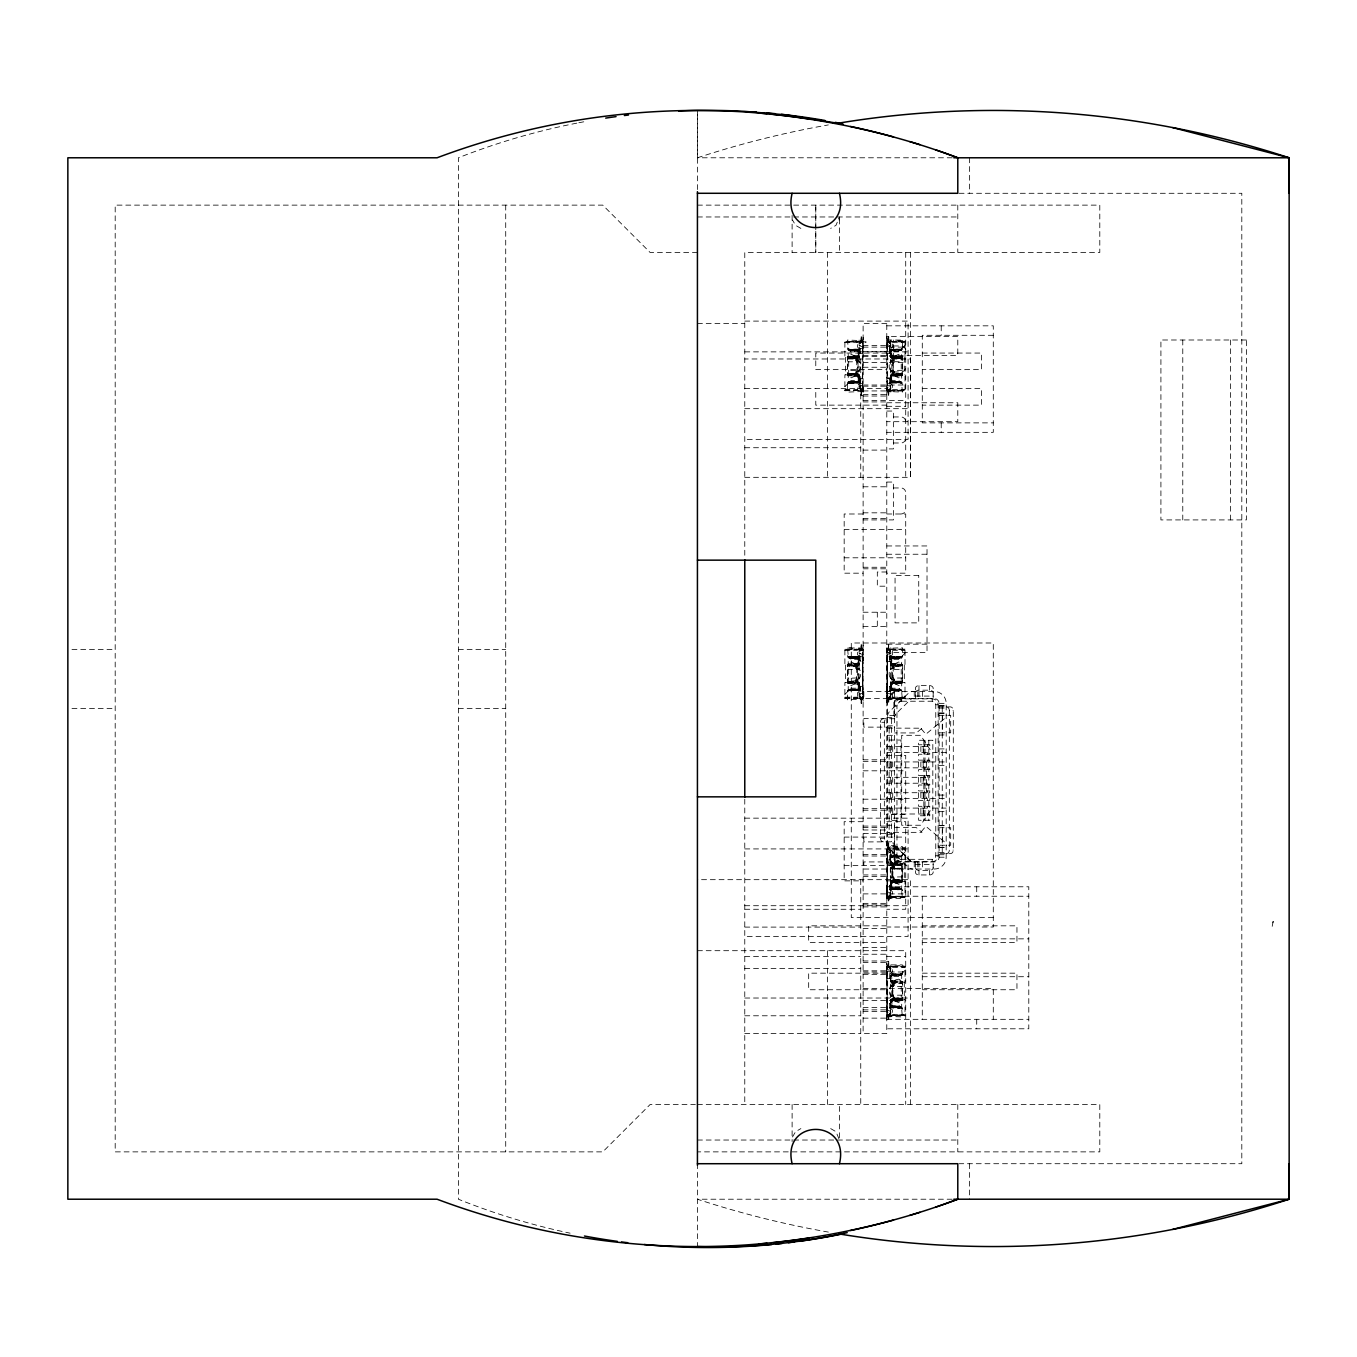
<?xml version="1.0" encoding="UTF-8"?>
<svg xmlns="http://www.w3.org/2000/svg" width="1357" height="1357" viewBox="0 0 1357 1357"><rect width="100%" height="100%" fill="white"/><g stroke="black" fill="none" stroke-linecap="round" stroke-linejoin="round"><path stroke-width="0.75" stroke-dasharray="5 3.75" d="M952.224 157.785L697.43 157.785L697.43 110.46M858.896 684.369L847.531 682.978L855.572 682.401L855.538 679.094C862.475 681.859 862.509 665.642 855.538 668.441L855.572 665.134L859.354 664.625L859.286 657.534L848.685 656.958C851.67 658.247 860.847 654.464 859.558 660.469M858.896 376.686L847.531 375.278L855.572 374.719L855.538 371.394C862.475 374.176 862.509 357.96 855.538 360.741L855.572 357.434L859.354 356.942L859.286 349.835L848.685 349.275C851.67 350.547 860.847 346.781 859.558 352.769M890.328 687.066C889.056 693.071 898.232 689.288 901.218 690.577L890.531 689.865L890.531 682.927L894.331 682.401L894.365 679.094C887.41 681.876 887.41 665.659 894.365 668.441L894.331 665.134L890.328 663.946L890.616 657.534L901.218 656.958C899.606 656.093 888.733 658.281 891.023 657.602M890.328 379.366L890.531 382.165L901.218 382.878L890.616 382.318L890.531 375.227L894.331 374.719L894.365 371.394C887.41 374.193 887.41 357.977 894.365 360.741L894.331 357.434L902.371 356.857L891.006 355.466M901.693 698.855L901.693 701.23A4.733 4.733 0 0 0 896.96 705.962L894.602 705.962A7.107 7.107 0 0 1 901.693 698.855L932.225 698.855A5.92 5.92 0 0 1 938.145 704.775L938.145 855.775A5.92 5.92 0 0 1 932.225 861.695L901.693 861.695A7.107 7.107 0 0 1 894.602 854.588L894.602 825.243L887.495 825.243M901.693 701.23L932.225 701.23A3.545 3.545 0 0 1 935.77 704.775L935.77 855.775A3.545 3.545 0 0 1 932.225 859.32L901.693 859.32A4.733 4.733 0 0 1 896.96 854.588L896.96 705.962M910.445 1104.53L910.445 879.675L697.43 879.675M744.772 477.325L910.445 477.325L910.445 358.977L744.772 358.977M932.225 701.23L932.225 698.855M855.538 360.741L855.555 358.18C837.778 358.35 852.671 355.161 859.083 355.653L859.558 353.821A2.375 2.375 0 0 1 858.896 355.466L859.083 355.653M855.538 668.441L855.555 665.88C837.778 666.033 852.671 662.861 859.083 663.352L859.558 661.504A2.375 2.375 0 0 1 858.896 663.166L859.083 663.352M890.82 376.483L891.006 376.686A2.375 2.375 0 0 0 890.328 378.332L890.82 376.483C897.011 376.924 912.192 373.837 894.348 373.972L894.365 371.394M890.82 684.182L891.006 684.369A2.375 2.375 0 0 0 890.328 686.031L890.82 684.182C897.011 684.607 912.192 681.536 894.348 681.655L894.365 679.094M862.645 343.033L861.22 336.485L860.966 342.88L859.1 343.83L861.152 342.422L861.22 336.485L863.12 336.485L862.645 387.22M862.645 650.732L861.22 644.185L860.966 650.563L859.1 651.513L861.152 650.122L861.22 644.185L863.12 644.185L862.645 692.46L862.526 661.215C860.474 645.779 868.022 664.353 859.32 661.215L857.437 663.115L857.437 684.42L859.32 686.303L860.185 691.052L860.304 686.303L859.88 698.177L861.729 698.346L862.645 696.803M887.257 389.12L888.682 395.667L888.75 389.73L890.803 388.323L888.937 389.272L888.682 395.667L886.783 395.667L887.257 344.932M887.257 696.803L888.682 703.35L888.75 697.413L890.803 696.022L888.937 696.955L888.682 703.35L886.783 703.35L887.257 661.215C889.53 645.678 881.897 664.438 890.565 661.215L892.465 663.115L892.465 684.42L890.565 686.303C882.22 682.893 889.378 701.874 887.257 686.371L887.257 661.215M887.257 895.62L888.682 902.168L888.75 896.231L890.803 894.823L888.937 895.773L888.682 902.168L886.783 902.168L887.257 853.892L887.257 885.12C889.327 901.218 882.271 881.066 890.565 885.12L892.465 883.237L892.465 861.932L890.565 860.033L886.783 860.033L886.783 843.002L893.89 843.002L893.89 858.387A3.545 3.545 0 0 0 897.435 861.932M887.257 1013.967L888.682 1020.515L888.75 1014.578L890.803 1013.17L888.937 1014.12L888.682 1020.515L886.783 1020.515L886.783 972.223L887.257 1003.468C889.327 1019.565 882.271 999.414 890.565 1003.468L892.465 1001.585L892.465 980.28L890.565 978.38L886.783 978.38L886.783 961.333L888.682 961.333L888.75 967.27L890.803 968.677L888.937 967.728L888.682 961.333L887.257 967.88M847.497 384.065L848.447 381.911L857.251 381.741L859.558 380.299L858.15 382.878L848.685 382.878C850.279 383.743 861.169 381.554 858.879 382.233M847.497 691.748L848.447 689.61L857.251 689.441L859.558 687.999L858.15 690.577L848.685 690.577C850.279 691.442 861.169 689.237 858.879 689.933M902.1 375.668L892.652 375.753L902.168 375.618L902.405 357.061L890.904 357.264L890.328 350.683L891.803 349.58L901.218 349.275L891.753 349.275L890.328 351.853L892.652 350.411L901.455 350.242L902.405 348.087M899.759 658.416L891.753 658.145L900.522 657.653L891.753 657.653L901.048 657.144L891.753 656.958L890.328 659.536L892.652 658.094L901.455 657.924L902.405 655.77M890.328 858.353L892.652 856.912L901.455 856.742L902.405 854.588L901.218 855.792L890.446 856.623L890.328 862.764L891.515 863.951L905 863.832L905 847.972L888.445 847.972L887.257 849.55M890.328 976.701L892.652 975.259L901.455 975.089L902.405 972.935L901.218 974.139L891.803 974.428L890.328 975.547L890.82 982.061L901.574 983.079L901.71 981.213L891.006 980.314A2.375 2.375 0 0 1 890.328 978.668M892.058 882.576L892.685 880.082L892.16 881.219C901.676 876.418 909.427 884.543 890.82 883L890.328 884.849A2.375 2.375 0 0 1 891.006 883.186L890.82 883M892.058 1000.906L892.685 998.413L892.16 999.566C901.676 994.766 909.427 1002.891 890.82 1001.347L890.328 1003.179A2.375 2.375 0 0 1 891.006 1001.534L890.82 1001.347M848.956 381.911L857.251 381.741A2.375 2.375 0 0 0 858.896 381.029L858.777 382.725C861.746 381.113 849.465 384.828 847.497 382.895L847.497 392.105L862.475 391.511L862.475 340.624L847.497 340.047L848.447 350.242L858.404 350.734L858.777 349.411L859.49 352.175A2.375 2.375 0 0 0 857.251 350.411L858.15 349.275L859.558 350.683L858.879 349.919M859.252 377.161L859.558 378.332A2.375 2.375 0 0 0 857.251 375.974L857.912 373.565L848.685 373.429L847.803 375.668L858.998 374.888L859.371 381.945L859.558 380.52L851.043 380.52L844.885 386.66M844.885 694.36L851.043 688.203L859.558 688.203L858.15 690.577L847.497 690.594L847.497 699.805L862.475 699.211L862.475 648.324L847.497 647.73L848.447 657.924L858.404 658.433L858.777 657.11L859.49 659.858A2.375 2.375 0 0 0 857.251 658.094L858.15 656.958L859.558 658.382L858.879 657.602M859.252 684.861L859.558 686.031A2.375 2.375 0 0 0 857.251 683.657L857.912 681.265C854.164 679.501 846.836 683.114 847.497 682.045M890.65 354.974L890.328 353.821A2.375 2.375 0 0 0 892.652 356.179L891.99 358.587L901.218 358.706L902.371 356.857L902.371 375.278L901.218 373.429L901.218 358.706L902.184 357.281M887.257 343.033L888.445 340.047L887.257 341.218L887.41 391.511L902.405 392.105L901.455 381.911L891.498 381.402L891.125 382.725L890.413 379.977A2.375 2.375 0 0 0 892.652 381.741L891.753 382.878L890.328 381.453L891.023 382.233M890.65 662.674L890.328 661.504A2.375 2.375 0 0 0 892.652 663.878L891.99 666.27L901.218 666.406L902.371 664.557L891.006 663.166M902.388 656.958L891.753 656.958L902.405 656.941L902.405 647.73L887.41 648.324L887.41 699.211L902.405 699.805L901.455 689.61L891.498 689.102L891.125 690.425L890.413 687.677A2.375 2.375 0 0 0 892.652 689.441L891.753 690.577L890.446 689.729M890.328 860.321A2.375 2.375 0 0 0 891.006 861.983L890.328 861.474C892.957 861.441 892.635 866.394 892.16 863.951L892.312 865.087M890.328 885.884L890.65 887.054A2.375 2.375 0 0 0 892.652 888.241L891.753 889.395L890.531 888.682L890.82 881.456L902.405 881.592L902.371 863.374L892.652 862.747M892.652 981.077L892.312 983.435M890.328 1004.231L890.65 1005.401A2.375 2.375 0 0 0 892.652 1006.589L891.753 1007.725L890.328 1006.317L890.887 999.736L905 999.685L905 1015.545L888.173 1015.511M893.873 982.281L892.635 982.281L902.371 981.722L902.371 1000.143L894.331 999.566L894.365 996.259C888.292 998.803 887.783 986.522 891.888 985.606L891.753 996.259L890.82 996.021M862.645 353.465L859.32 353.532L857.437 355.415L857.437 376.72L859.32 378.62L860.185 383.353L860.304 378.62L859.88 390.494L861.729 390.663L862.645 389.12M888.682 341.455L886.783 341.93L890.022 341.659L889.717 353.532L889.717 348.8L890.565 353.532L892.465 355.415L892.465 376.72L890.565 378.62L887.257 378.688M887.257 650.732L888.173 649.189L890.022 649.358L889.717 661.215L889.717 656.483L890.565 661.215M889.598 860.033L890.022 848.176L886.783 848.447A3.783 3.783 0 0 0 889.598 852.094L890.803 852.23L890.803 846.547M889.598 978.38L890.022 966.506L888.173 966.337M859.88 390.494L857.437 390.46L857.437 385.252L859.32 383.353L863.12 383.353L863.12 395.667L861.22 395.667L861.458 390.697L863.12 390.222L861.22 390.697M862.526 661.215L863.12 703.35L861.22 703.35L861.458 698.38L863.12 697.905L861.22 698.38M891.515 357.434L890.328 356.246L891.362 357.417L905 357.315L905 341.455C896.892 337.282 882.576 348.478 888.682 336.485L888.75 342.422L890.803 343.83L888.937 342.88L888.682 336.485L888.173 341.489M891.515 665.134L890.328 663.946L890.904 664.947L905 665.015L905 649.155L888.445 649.155L887.257 650.342L888.445 649.155L888.682 644.185L888.75 650.122L890.073 651.445L888.682 649.63L888.682 644.185L888.173 649.189M888.173 897.164L890.565 896.96L890.565 848.21C888.241 846.836 885.273 850.618 888.445 847.972L888.682 843.002L888.75 848.922L890.803 850.33L888.937 849.38L888.682 843.002L888.173 848.006M893.415 985.606L893.415 982.281L890.582 981.823L905 982.163L905 966.303L887.495 966.778L888.682 961.333M858.15 380.52L858.54 374.719L844.885 374.837L844.885 390.697L862.475 390.104M858.15 688.203L858.54 682.418L844.885 682.52L844.885 698.38L862.475 697.786M891.753 351.633L891.362 357.417L893.415 357.434L890.328 356.246L890.82 357.196M891.753 659.332L891.362 665.117L893.415 665.134L893.415 668.441M902.405 864.29L902.168 863.052L902.405 881.592L892.635 881.219L892.075 880.082L891.99 881.219L891.99 877.911M902.218 999.787L901.218 998.294L901.218 983.571L902.371 981.722L902.405 999.939L892.635 999.566L892.075 998.413L891.99 999.566L891.99 996.259M862.645 348.24L859.32 348.8L859.88 341.659L861.729 341.489M862.645 655.94L859.32 656.483L859.88 649.358L861.729 649.189M888.173 390.663L890.022 390.494L890.565 383.353L887.257 383.912M888.173 698.346L890.022 698.177L890.565 691.052L887.257 691.595M890.803 898.622L890.803 892.94L889.598 893.059A3.783 3.783 0 0 0 886.783 896.723L890.022 896.994L890.565 889.853L886.783 889.853L886.783 895.077M890.803 1016.953L890.803 1011.287L889.598 1011.406A3.783 3.783 0 0 0 886.783 1015.07L890.022 1015.341L890.565 1008.2L886.783 1008.2L886.783 1013.425M857.726 374.719L857.912 373.955M857.726 682.401L857.912 681.638M891.99 358.197L892.16 357.434M891.99 665.88L892.16 665.134M892.16 863.951L892.075 865.087L901.218 865.223L902.371 863.374L892.635 863.951L893.873 863.951M892.16 982.281L892.075 983.435L901.574 983.079L894.365 983.435L894.365 985.606L890.328 986.776M858.862 690.374L858.896 688.728A2.375 2.375 0 0 1 857.251 689.441L848.956 689.593M861.22 395.667L860.966 389.272L859.1 388.323L861.152 389.73L861.22 395.667L861.729 390.663M861.22 703.35L860.966 696.955L859.1 696.022L861.152 697.413L861.22 703.35L861.729 698.346M847.803 356.484L857.251 356.399L847.735 356.535L847.531 375.278L847.531 356.857L848.685 358.706L857.912 358.587L857.845 356.094M901.218 373.429L891.99 373.565L892.058 376.059M859.371 689.644L858.998 682.588L847.531 682.978L847.531 664.557L848.685 666.406L857.912 666.27L857.845 663.777M890.82 664.896L890.328 663.946L891.142 665.066L902.405 664.76L902.371 682.978L901.218 681.129L891.99 681.265L892.058 683.758M839.05 220.021L839.44 216.967L835.98 225.33L830.671 228.4M861.152 342.422L860.66 343.27M888.75 389.73L889.225 388.882M861.152 650.122L860.66 650.97M888.75 697.413L889.225 696.565M888.75 896.231L889.632 895.077M888.75 1014.578L889.632 1013.425M905 345.475L898.86 351.633L890.328 351.633L890.531 350.208M905 653.175L898.86 659.332L890.328 659.332L890.531 657.891M895.671 714.07L894.602 716.615A3.545 3.545 0 0 1 895.671 714.07L910.479 699.618A3.545 3.545 0 0 1 913.057 698.618M849.075 349.665L858.15 349.275L847.514 349.275M900.827 382.487L891.753 382.878L902.388 382.878M850.144 658.416L858.15 658.145L849.363 657.653L858.15 657.653L848.854 657.144L858.15 656.958L847.514 656.958M887.749 649.375L890.565 649.392L890.565 698.143C878.963 697.142 902.371 699.279 905 698.38L905 682.52L891.515 682.401L891.753 690.577L902.388 690.577M890.328 876.724L891.753 877.911L890.328 876.724L890.328 868.446L891.888 867.259L891.753 877.911L894.365 877.911L894.331 881.219L901.574 880.439L894.365 880.082L902.218 881.456M888.682 649.155L887.257 650.342L887.851 647.883M888.682 847.972L887.257 849.143L888.445 846.547L902.405 846.547L902.405 855.758L890.446 856.623M900.827 974.513L891.753 974.207L902.388 974.122L902.405 964.895L888.445 964.895C882.745 970.594 901.082 962.486 905 966.896L890.022 966.506M847.497 357.79L847.735 356.535M847.497 665.49L847.803 664.184L857.251 664.082L847.497 664.76L847.497 682.775M902.168 375.618L902.405 374.362M902.405 682.045L902.168 683.3L892.652 683.436L902.405 682.775L902.371 664.557L901.218 666.406L901.218 681.129M902.168 882.118L892.652 882.254L902.1 882.169L902.405 880.863M902.168 1000.465L892.652 1000.601L902.1 1000.516L902.405 999.21M888.682 966.303L887.257 967.49L888.445 966.303M856.725 373.565L856.725 358.587M893.177 358.587L893.177 373.565M856.725 681.265L856.725 666.27M893.177 666.27L893.177 681.265M847.497 361.81L858.15 361.81L858.387 360.741L859.558 361.929L858.014 360.741L858.15 371.394L859.117 371.14L859.558 370.224L858.15 371.394L859.354 370.512L847.497 370.342M902.405 370.342L891.753 370.342L891.515 371.394L890.328 370.224L891.888 371.394L891.753 360.741L890.786 361.013L890.328 361.929L891.753 360.741L890.548 361.64L902.405 361.81M847.497 669.51L858.15 669.51L858.387 668.441C860.983 666.83 856.182 676.668 859.117 678.839C861.356 677.058 850.211 678.704 847.497 678.025M902.405 678.025L891.753 678.025L891.515 679.094L890.328 677.906L891.753 679.094L891.753 668.441L890.786 668.696L890.328 669.629L891.753 668.441L890.548 669.34L902.405 669.51M902.388 889.395C887.071 891.295 886.783 885.493 901.455 888.428L902.405 898.622L887.41 898.029L887.257 847.735C889.14 844.546 886.732 850.093 887.987 848.057M902.388 1007.725C887.071 1009.642 886.783 1003.841 901.455 1006.758L902.405 1016.953L887.41 1016.376L887.257 966.065L888.445 964.895M900.827 349.665L891.753 349.275L890.328 350.683L891.023 349.919M890.616 657.534L891.006 658.807A2.375 2.375 0 0 1 892.652 658.094L900.946 657.941M891.04 855.962L890.328 857.2L891.125 855.928L891.498 857.251L890.328 857.2L891.753 855.775L902.405 855.758M891.006 975.971A2.375 2.375 0 0 1 892.652 975.259L891.753 974.122L901.218 974.139L891.753 974.122L891.498 975.598L890.328 975.547L891.753 974.122L902.405 974.105M859.083 664.896L859.558 663.946L858.387 665.134L844.885 665.015L844.885 649.155C848.939 645.152 866.173 653.735 862.051 647.883M859.083 357.196L859.558 356.246L858.387 357.434L844.885 357.315L844.885 341.455C884.543 343.389 859.541 340.59 844.885 342.049L859.88 341.659M890.82 374.939L890.328 375.889L891.515 374.719L905 374.837L905 390.697L888.445 390.697L886.783 389.272L888.445 390.697L905 390.104L890.022 390.494M890.328 683.589L891.515 682.401M890.328 868.446L894.365 867.259L894.331 863.951L901.574 864.731L902.405 863.578M859.286 382.318L859.558 381.453M890.616 349.835L891.006 351.124A2.375 2.375 0 0 1 892.652 350.411L900.946 350.242M890.328 975.547L891.023 974.767M890.362 888.224L891.498 887.919L891.125 889.242L890.65 887.054M890.362 1006.572L891.498 1006.266L891.125 1007.589L890.65 1005.401M890.887 881.405L890.328 882.406L891.515 881.219L901.693 881.338L901.693 889.853M890.887 999.736L890.328 1000.754L891.515 999.566L901.693 999.685L901.693 1008.2M859.354 370.512L858.014 371.394M890.548 361.64L891.888 360.741M890.548 669.34L891.888 668.441M792.505 1136.979L795.575 1131.67L800.884 1128.6M902.405 868.327L890.396 868.056M902.405 986.658L890.396 986.403M859.185 357.128L859.558 356.246M890.328 375.889L890.718 375.024M859.185 664.811L859.558 663.946M902.405 876.843L890.396 877.097M902.405 995.19L891.753 995.19L891.888 996.259L890.328 995.071M856.488 374.719L859.558 375.889L856.488 374.719L856.488 371.394M890.82 863.714L891.345 862.594L890.82 863.714L893.415 863.951L893.415 867.259M890.82 982.061L891.345 980.924L890.328 981.111L891.515 982.281M863.12 355.415L957.788 355.415L957.788 336.485L886.783 336.485L886.783 348.8L890.565 348.8L892.465 346.9L892.465 341.693L890.022 341.659M927.018 644.185L886.783 644.185L887.257 686.371M887.257 850.5L886.783 855.3L890.565 855.3L892.465 853.417L892.465 848.21L905 848.566L890.022 848.176M886.783 968.423L886.783 973.648L890.565 973.648L892.465 971.748L892.465 966.54M890.328 882.406L890.82 881.456M890.328 1000.754L890.82 999.804M859.354 678.195L858.014 679.094M890.548 868.158L891.753 867.259L890.735 867.564M890.548 986.488L891.753 985.606L890.735 985.894M847.718 374.871L848.685 373.429L848.685 358.706M847.718 682.571L848.685 681.129L848.685 666.406M891.99 880.456L892.075 880.082M891.99 998.803L892.075 998.413M921.267 831.722L925.83 826.277L944.506 841.934A4.733 4.733 0 0 1 946.185 845.564M863.12 343.575L862.645 345.323M886.783 344.474L887.257 343.83M744.772 388.56L886.783 388.56L887.257 386.83M863.12 651.682L862.645 653.022M886.783 695.853L887.257 694.513M887.41 342.049L887.851 340.2M905 851.992L898.86 858.15L890.328 858.15M905 970.34L898.86 976.48L890.328 976.48M859.371 664.608L858.387 665.134L858.15 656.958M855.334 375.94L851.229 377.806A3.07 3.07 0 0 1 849.075 375.804M894.568 356.213L898.673 354.33A3.07 3.07 0 0 1 900.827 356.331M855.334 683.623L851.229 685.506A3.07 3.07 0 0 1 849.075 683.504M894.568 663.912L898.673 662.029A3.07 3.07 0 0 1 900.827 664.031M858.845 361.776L858.15 360.741L859.354 361.64L858.15 361.81M891.057 370.376L891.888 371.394L890.514 370.851L891.753 370.342M858.845 669.459L858.15 668.441L859.354 669.34L858.15 669.51M891.753 678.025L890.328 677.906M938.145 714.681L939.095 713.884M887.257 652.632L886.783 656.483L890.565 656.483L892.465 654.6L892.465 649.392L890.022 649.358M862.645 694.903L863.12 691.052L859.32 691.052L857.437 692.935L857.437 698.143L859.88 698.177M887.919 966.438L886.783 966.778A3.783 3.783 0 0 0 889.598 970.442L890.803 970.577L890.803 964.895M891.753 887.02L891.108 881.287L905 881.338L905 897.198L888.445 897.198C884.594 894.348 891.345 898.996 888.682 902.168M891.753 1005.367C893.059 1000.754 888.462 998.989 893.415 999.566L893.415 996.259L890.396 995.444M900.946 856.759L891.413 857.302L892.652 856.912L891.753 855.775C893.11 858.523 890.158 864.646 891.515 863.951M900.946 975.089L891.413 975.632L892.652 975.259M858.387 357.434C860.016 357.841 857.166 352.294 858.15 349.275M891.515 374.719C889.887 374.311 892.736 379.858 891.753 382.878M858.387 665.134L859.354 664.625M890.548 1000.058L891.515 999.566M890.582 881.677L891.515 881.219M892.652 350.411L891.413 350.785L892.652 350.411L891.753 349.275L891.753 357.315L890.548 356.942M857.251 381.741L858.489 381.368L857.251 381.741L858.15 382.878L858.15 374.837L859.337 375.21M892.652 658.094L891.413 658.484L892.635 657.161M857.251 689.441L858.489 689.051L857.251 689.441L858.15 690.577L858.15 682.52L859.558 683.589L856.488 682.401L856.488 679.094M844.885 390.104L862.153 390.477L862.051 391.952M859.32 698.143L862.153 698.16L862.051 699.635M887.257 850.127L905.713 850.093M887.257 346.764L890.803 345.713L890.803 340.047M862.645 385.388L859.1 386.423L860.304 386.558A3.783 3.783 0 0 1 863.12 390.222M887.257 654.447L890.803 653.412L890.803 647.73M862.645 693.071L859.1 694.122L860.304 694.258A3.783 3.783 0 0 1 863.12 697.905M887.257 853.265L890.803 852.23M887.257 971.612L890.803 970.577M858.404 350.734L859.541 350.428M890.362 381.724L891.498 381.402M858.404 658.433L859.541 658.128M890.362 689.407L891.498 689.102M891.057 678.076L891.888 679.094L890.396 678.313M886.783 340.047L902.405 340.047L902.405 349.258L891.753 349.275M887.257 353.465L890.565 353.532M862.645 378.688L859.32 378.62M862.645 686.371L859.32 686.303M859.88 649.358L844.885 649.749L862.153 649.375M890.022 1015.341L905 1014.951L888.445 1015.545L886.783 1014.12L888.445 1015.545L888.682 1020.515M894.331 999.566L901.574 998.786L894.365 998.413L901.625 998.854M890.803 392.105L890.803 386.423L889.598 386.558A3.783 3.783 0 0 0 886.783 390.222L888.682 390.697M890.803 699.805L890.803 694.122L889.598 694.258A3.783 3.783 0 0 0 886.783 697.905L888.682 698.38M855.572 357.434L848.278 358.146L855.538 358.587M894.331 374.719L901.625 374.006L894.365 373.565M855.572 665.134L848.278 665.829L855.538 666.27M893.415 665.134L890.548 664.625M894.331 682.401L901.625 681.706L894.365 681.265M890.022 698.177L905 697.786L892.465 698.143L892.465 692.935L890.565 691.052M890.022 896.994L905 896.604L890.565 896.96M891.108 881.287L893.415 881.219L893.415 877.911L890.735 877.606L891.753 876.843M891.753 995.19L890.565 995.767M901.625 358.146L894.365 358.587L901.574 358.214L894.331 357.434M848.278 374.006L855.538 373.565L848.329 373.921L855.572 374.719M848.278 681.706L855.538 681.265L848.329 681.621L855.572 682.401M901.574 665.914L894.365 666.27L901.625 665.829L894.331 665.134L902.184 664.964M894.365 865.087L901.574 864.731L901.625 880.506M850.144 350.734L858.15 350.445L849.363 349.97L858.15 349.97L848.854 349.444L858.15 349.343L848.685 349.275M899.759 381.419L891.753 381.69L900.522 382.182L891.753 382.182L901.048 382.691L891.753 382.793L901.218 382.878M849.075 657.365L858.15 657.042L848.685 656.958M899.759 689.102L891.753 689.39L900.522 689.882L891.753 689.882L901.048 690.391L891.753 690.492L900.827 690.17M899.759 887.919L891.753 888.207L900.522 888.699L891.753 888.699L901.048 889.208L902.405 890.565M900.827 888.988L891.753 889.31L901.218 889.395C899.606 890.26 888.733 888.055 891.023 888.733M899.759 1006.266L891.753 1006.555L900.522 1007.03L891.753 1007.03L901.048 1007.556L891.753 1007.657L900.827 1007.335M892.635 881.219L901.913 880.93M892.635 999.566L901.913 999.278M892.635 349.461L902.388 349.275M847.514 382.878L857.268 382.691M847.514 690.577L857.268 690.374M891.939 350.53L897.435 350.445M848.193 356.348L857.251 356.229M892.652 375.923L901.71 375.787M852.467 381.69L857.963 381.622M891.939 658.23L897.435 658.145M848.193 664.048L857.251 663.929M892.652 683.606L901.71 683.487M852.467 689.39L857.963 689.305M891.939 857.047L897.435 856.962M892.652 882.423L901.71 882.304M891.939 975.378L897.435 975.31M892.652 1000.771L901.71 1000.652M857.251 350.411L858.489 350.785L848.956 350.242M892.652 381.741L891.413 381.368L900.946 381.911M857.251 658.094L858.489 658.484L848.956 657.941M892.652 689.441L891.413 689.051L900.946 689.593M892.652 888.241L891.413 887.868L900.946 888.411M901.048 889.208L891.753 889.395L891.753 881.338M892.652 1006.589L891.413 1006.216L900.946 1006.758M858.15 382.878L849.075 382.487M901.218 656.958L891.753 657.042L900.827 657.365M844.885 649.308L860.406 649.274M905 897.045L889.48 897.079M856.488 360.741L856.488 357.434L858.54 357.417L858.15 351.633M891.753 380.52L891.362 374.719L893.415 374.719L893.127 371.394M856.488 668.441L856.488 665.134L858.54 665.117L858.15 659.332M891.753 688.203L891.362 682.418L893.415 682.401L893.415 679.094M902.405 1008.913L901.184 1007.691L891.753 1007.725L891.108 999.634M901.184 349.309L891.753 349.343L901.048 349.444L891.753 349.97L900.522 349.97L891.753 350.445L899.759 350.734M848.719 382.827L858.15 382.793L848.854 382.691L858.15 382.182L849.363 382.182L858.15 381.69L850.144 381.419M850.144 689.102L858.15 689.39L849.363 689.882L858.15 689.882L848.854 690.391L858.15 690.492L849.075 690.17M860.406 341.591L844.885 341.455M905 341.455L888.445 341.455M889.48 390.562L905 390.697M844.885 390.697L860.406 390.562M905 649.155L889.48 649.274M844.885 698.38L860.406 698.261M889.48 698.261L905 698.38M905 847.972L889.48 848.091M905 966.303L889.48 966.438M901.218 1007.725L891.753 1007.657L901.218 1007.725C899.148 1008.946 889.089 1006.775 891.023 1007.081M889.48 1015.409L905 1015.545M959.06 193.288L1241.808 193.288L1241.808 1163.712L959.077 1163.712M697.43 205.128L1099.798 205.128L1099.798 252.47L744.772 252.47L744.772 558.219M697.43 216.967L957.788 216.967M697.43 252.47L650.105 252.47L602.762 205.128L115.192 205.128L115.192 1151.872L602.762 1151.872L650.105 1104.53L695.378 1104.53M744.772 321.1L908.087 321.1L908.087 439.447L744.772 439.447M697.43 323.475L744.772 323.475M886.783 325.833L993.29 325.833L993.29 432.34L886.783 432.34M993.29 335.298L922.285 335.298L922.285 422.875L993.29 422.875M886.783 341.218L905.713 341.218M889.48 341.591L905 342.049M844.885 342.642L857.437 342.642M892.465 342.642L905 342.642M863.12 345.594L886.783 345.594M893.415 345.95L900.98 345.95A4.733 4.733 0 0 1 905.713 350.683M863.12 347.138L905.713 347.138M859.558 351.633L851.043 351.633L844.885 345.475M863.12 351.514L886.783 351.514M744.772 351.87L908.087 351.87M886.783 353.057L815.778 353.057L815.778 369.63L886.783 369.63M922.285 353.057L981.45 353.057L981.45 369.63L922.285 369.63M863.12 356.603L905.713 356.603M863.12 362.523L905.713 362.523M863.12 367.255L886.783 367.255M893.415 371.988L900.98 371.988A4.733 4.733 0 0 0 905.713 367.255M886.783 377.908L893.415 377.908L893.415 340.047M890.328 380.52L898.86 380.52L905 386.66M863.12 385.015L905.713 385.015M863.12 386.185L886.783 386.185M922.285 388.56L981.45 388.56L981.45 405.132L922.285 405.132M844.885 389.51L857.437 389.51M892.465 389.51L905 389.51M863.12 390.935L905.713 390.935M863.12 394.48L886.783 394.48M863.12 396.023L886.783 396.023M863.12 400.4L905.713 400.4M863.12 401.926L886.783 401.926M886.783 402.758L957.788 402.758L957.788 421.688L886.783 421.688M886.783 405.132L815.778 405.132L815.778 388.56M886.783 406.303L905.713 406.303M744.772 408.678L908.087 408.678M886.783 411.052L893.415 411.052L893.415 448.913L886.783 448.913M893.415 416.955L900.98 416.955A4.733 4.733 0 0 1 905.713 421.688M893.415 442.993L900.98 442.993A4.733 4.733 0 0 0 905.713 438.26M744.772 447.725L860.745 447.725M863.12 450.1L886.783 450.1M886.783 482.057L893.415 482.057L893.415 519.918L863.12 519.918M863.12 486.79L886.783 486.79M893.415 487.96L900.98 487.96A4.733 4.733 0 0 1 905.713 492.71L905.713 509.265A4.733 4.733 0 0 1 900.98 513.998M863.12 512.827L886.783 512.827M863.12 513.998L844.173 513.998L844.173 573.18L863.12 573.18M886.783 513.998L905.713 513.998L905.713 573.18L886.783 573.18M863.12 518.374L886.783 518.374M844.173 529.383L905.713 529.383M886.783 545.955L927.018 545.955L927.018 652.463L886.783 652.463M886.783 554.233L927.018 554.233M844.173 557.795L905.713 557.795M863.12 567.26L886.783 567.26M863.12 568.804L886.783 568.804M886.783 571.992L877.317 571.992L877.317 586.19L886.783 586.19M863.12 612.228L886.783 612.228M863.12 626.425L886.783 626.425M71.972 649.409L115.192 649.409M458.378 649.409L505.72 649.409M890.565 649.392L905 649.749M844.885 650.342L857.437 650.342M892.465 650.342L905 650.342M859.558 659.332L851.043 659.332L844.885 653.175M915.415 698.618L915.415 688.321A3.545 2.714 0 0 1 918.977 685.607L929.63 685.607A3.545 2.714 0 0 1 933.175 688.321L933.175 698.618M890.328 688.203L898.86 688.203L905 694.36M915.415 692.884A3.545 2.714 0 0 1 918.977 690.17L929.63 690.17A3.545 2.714 0 0 1 933.175 692.884M915.415 696.09L933.175 696.09M844.885 697.193L857.437 697.193M892.465 697.193L905 697.193M939.095 703.35L946.185 703.35L946.185 857.2A11.84 11.84 0 0 1 934.362 869.04L863.832 869.04L863.832 861.932L934.362 861.932A4.733 4.733 0 0 0 939.095 857.2L939.095 703.35A4.733 4.733 0 0 0 934.362 698.618L863.832 698.618L863.832 691.51L934.362 691.51A11.84 11.84 0 0 1 946.185 703.35M935.77 704.775L938.145 704.775M939.095 705.725L946.185 705.725M939.095 705.793L946.185 705.793M939.095 706.895L950.341 706.895A3.545 2.951 90 0 1 953.293 710.457L953.293 850.093A3.545 2.951 -90 0 1 950.341 853.655L939.095 853.655M939.095 708.083L946.185 708.083M71.972 708.591L115.192 708.591M458.378 708.591L505.72 708.591M946.389 706.895A3.545 2.951 90 0 1 949.34 710.457L953.293 710.457M939.095 713.019L946.185 713.019M939.095 713.256L946.185 713.256M939.095 715.309L950.697 715.309L950.697 732.814L939.095 732.814M886.783 717.548L893.89 717.548L893.89 702.163A3.545 3.545 0 0 1 897.435 698.618M894.602 718.735L863.832 718.616L863.832 727.131L894.602 727.131M883.339 841.815A3.545 2.951 90 0 1 880.388 838.27L880.388 722.28L884.34 722.28A3.545 2.951 90 0 1 887.291 718.735M887.495 725.842L894.602 725.842M887.495 728.115L922.014 728.2L916.365 732.933L894.602 732.933M939.095 735.104L946.185 734.866M887.495 735.307L894.602 735.307M889.157 740.04L900.98 740.04L900.98 820.51L889.157 820.51M886.783 746.554L929.766 746.554L929.766 744.772L918.621 744.772L918.621 740.277L932.819 740.277L932.819 820.273L918.621 820.273L918.621 815.778L929.766 815.778L929.766 813.996L886.783 813.996M939.095 748.911L946.185 748.911M886.783 752.457L929.766 752.457L929.766 754.238L918.621 754.238L918.621 760.157L929.766 760.157L929.766 761.939M946.185 752.457L931.988 752.457L920.623 735.307L901.693 735.307L901.693 825.243L920.623 825.243L931.988 808.093L946.185 808.093M886.783 755.425L905.713 755.425L905.713 814.59L886.783 814.59M863.12 759.801L886.783 759.801M863.12 761.345L886.783 761.345M886.783 761.939L946.185 761.939M939.095 765.484L946.185 765.484M886.783 767.841L929.766 767.841L929.766 769.623L918.621 769.623L918.621 775.542L929.766 775.542L929.766 777.324L886.783 777.324M863.12 770.81L905.713 770.81M886.783 783.226L929.766 783.226L929.766 785.008L918.621 785.008L918.621 790.927L929.766 790.927L929.766 792.709L886.783 792.709M939.095 795.066L946.185 795.066M886.783 798.611L946.185 798.611M863.12 799.205L905.713 799.205M886.783 808.093L929.766 808.093L929.766 806.312L918.621 806.312L918.621 800.393L929.766 800.393L929.766 798.611M863.12 808.67L886.783 808.67M863.12 810.214L886.783 810.214M939.095 811.639L946.185 811.639M744.772 818.152L908.087 818.152L908.087 936.483L744.772 936.483M863.12 821.697L844.173 821.697L844.173 880.863L863.12 880.863M886.783 821.697L905.713 821.697L905.713 909.275L886.783 909.275M939.095 825.446L946.185 825.446M939.095 825.684L946.185 825.684M863.12 826.074L886.783 826.074M863.12 827.617L886.783 827.617M894.602 827.617L916.365 827.617L922.014 832.35L887.495 832.35L894.602 832.435M939.095 827.736L950.697 827.736L950.697 845.241L939.095 845.241M863.12 829.975L886.783 829.975M894.602 833.419L863.832 833.419L863.832 841.934L894.602 841.815M887.495 834.708L894.602 834.708M844.173 837.082L905.713 837.082M880.388 838.27L884.34 838.27A3.545 2.951 90 0 0 887.291 841.815M939.095 847.294L946.185 847.294M939.095 847.531L946.185 847.531M744.772 848.922L908.087 848.922M892.465 849.143L905 849.143M946.389 853.655A3.545 2.951 -90 0 0 949.34 850.093L953.293 850.093M939.095 852.467L946.185 852.467M863.12 854.469L886.783 854.469M894.602 854.588L896.96 854.588M939.095 854.757L946.185 854.757M935.77 855.775L938.145 855.775M863.12 856.013L886.783 856.013M939.095 857.2L946.185 857.2M915.415 864.46L933.175 864.46M844.173 865.478L905.713 865.478M915.415 867.666A3.545 2.714 0 0 0 918.977 870.38L929.63 870.38A3.545 2.714 0 0 0 933.175 867.666M863.12 874.943L886.783 874.943M915.415 861.932L915.415 872.229A3.545 2.714 0 0 0 918.977 874.943L929.63 874.943A3.545 2.714 0 0 0 933.175 872.229L933.175 861.932M863.12 876.486L886.783 876.486M886.783 880.863L905.713 880.863M886.783 886.783L1028.793 886.783L1028.793 1028.793L886.783 1028.793M890.328 887.02L898.86 887.02L905 893.177M863.12 893.89L905.713 893.89M886.783 896.248L1028.793 896.248M863.12 903.355L886.783 903.355M863.12 904.898L886.783 904.898M744.772 905.713L908.087 905.713M863.12 906.9L886.783 906.9M744.772 909.275L860.745 909.275M993.29 917.553L851.28 917.553L851.28 642.997L993.29 642.997L993.29 927.018L886.783 927.018M886.783 925.83L808.67 925.83L808.67 942.403L886.783 942.403M922.285 925.83L1016.953 925.83L1016.953 942.403L922.285 942.403M744.772 927.102L860.745 927.102M863.12 928.442L886.783 928.442M922.285 938.857L1028.793 938.857M863.12 947.373L886.783 947.373M697.43 950.697L905.713 950.697L905.713 1104.53M863.12 954.242L886.783 954.242M744.772 956.6L860.745 956.6M886.783 956.6L905.713 956.6M863.12 960.977L886.783 960.977M863.12 962.52L886.783 962.52M892.465 967.49L905 967.49M744.772 968.44L860.745 968.44M863.12 970.815L886.783 970.815M863.12 971.985L905.713 971.985M886.783 973.173L808.67 973.173L808.67 989.745L886.783 989.745M922.285 973.173L1016.953 973.173L1016.953 989.745L922.285 989.745M863.12 974.36L886.783 974.36M922.285 976.718L1028.793 976.718M863.12 988.558L993.29 988.558L993.29 1019.328M744.772 998.023L910.445 998.023M863.12 1000.397L905.713 1000.397M890.328 1005.367L898.86 1005.367L905 1011.525M863.12 1007.488L886.783 1007.488M863.12 1009.862L886.783 1009.862M863.12 1011.406L886.783 1011.406M892.465 1014.358L905 1014.358M744.772 1015.782L860.745 1015.782M886.783 1015.782L905.713 1015.782M863.12 1018.14L886.783 1018.14M886.783 1019.328L1028.793 1019.328M744.772 1033.525L860.745 1033.525M697.43 1104.53L1099.798 1104.53L1099.798 1151.872L697.43 1151.872M697.43 1140.033L957.788 1140.033M952.139 1199.215L697.43 1199.215A948.221 948.221 0 0 0 828.364 1232.088M891.753 690.492L901.184 690.526M848.719 690.526L858.15 690.577M891.753 855.775L900.827 856.182M858.54 357.417L848.21 357.315L848.21 348.8M891.362 374.719L901.693 374.837L901.693 383.353M858.54 665.117L848.21 665.015L848.21 656.483M891.362 682.418L901.693 682.52L901.693 691.052M892.652 356.229L901.71 356.348M848.193 375.787L857.251 375.923M892.652 663.929L901.71 664.048M848.193 683.487L857.251 683.606M844.885 697.786L857.437 698.143M891.108 863.866L901.913 864.239M891.108 982.214L901.913 982.57M894.721 715.648L887.631 715.19L887.495 716.615A7.107 7.107 0 0 1 889.632 711.526L908.104 693.529A7.107 7.107 0 0 1 913.057 691.51M856.488 682.401L859.371 682.927M890.803 345.713L889.598 345.594A3.783 3.783 0 0 1 886.783 341.93M890.803 653.412L889.598 653.277A3.783 3.783 0 0 1 886.783 649.63M888.445 898.622L887.495 896.723L888.682 897.198M888.445 1016.953L887.495 1015.07L888.682 1015.545M887.41 896.604L888.445 897.198M862.645 346.764L859.1 345.713L860.304 345.594A3.783 3.783 0 0 0 863.12 341.93L861.22 341.455M887.257 385.388L890.803 386.423M862.645 654.447L859.1 653.412L860.304 653.277A3.783 3.783 0 0 0 863.12 649.63L861.22 649.155M887.257 693.071L890.803 694.122M887.257 891.888L890.803 892.94M887.257 1010.236L890.803 1011.287M858.387 374.719L859.558 375.889L859.083 374.939M858.387 682.401L859.558 683.589L858.54 682.418L848.21 682.52L848.21 691.052M800.884 228.4L795.575 225.33L792.505 220.021M830.671 1128.6L835.98 1131.67L839.44 1140.033L839.44 1104.53M890.718 357.128L901.693 357.315L901.693 348.8M859.185 375.024L848.21 374.837L848.21 383.353M890.718 664.811L901.693 665.015L901.693 656.483M861.22 336.485L861.458 341.455L862.577 342.269M888.682 395.667L888.445 390.697L887.325 389.883M861.22 644.185L861.458 649.155L862.577 649.952M887.325 697.583L888.445 698.38L888.682 703.35M887.919 897.079L887.257 896.01M887.257 1014.358L888.445 1015.545L887.851 1016.8M938.145 845.869L939.095 846.666M894.568 375.94L898.673 377.806A3.07 3.07 0 0 0 900.827 375.804M855.334 356.213L851.229 354.33A3.07 3.07 0 0 0 849.075 356.331M894.568 683.623L898.673 685.506A3.07 3.07 0 0 0 900.827 683.504M855.334 663.912L851.229 662.029A3.07 3.07 0 0 0 849.075 664.031M894.568 882.44L898.673 884.323A3.07 3.07 0 0 0 900.827 882.321M894.568 1000.788L898.673 1002.67A3.07 3.07 0 0 0 900.827 1000.669M858.777 349.411L859.558 350.683M891.125 382.725L890.328 381.453M858.777 657.11L859.558 658.382M891.023 689.933L890.328 689.152L891.125 690.425M910.479 860.932L895.671 846.48A3.545 3.545 0 0 1 894.602 843.935L895.366 846.14L910.479 860.932A3.545 3.545 0 0 0 913.057 861.932M862.475 342.049L862.051 340.2M859.32 348.8L857.437 346.9L857.437 341.693M890.565 383.353L892.465 385.252L892.465 390.46M887.41 390.104L887.851 391.952M859.32 656.483L857.437 654.6L857.437 649.392M890.565 889.853L892.465 891.753L892.465 896.96M890.565 1008.2L892.465 1010.1L892.465 1015.307M921.267 728.828L925.83 734.273L944.506 718.616A4.733 4.733 0 0 0 946.185 714.986M890.531 689.865L890.328 689.152M887.495 697.905L887.851 699.635M902.405 357.061L902.405 357.79M847.497 375.075L847.497 374.362M902.405 664.76L902.405 665.49M902.405 981.925L902.405 982.638M889.225 343.27L888.75 342.422M860.66 388.882L861.152 389.73M889.225 650.97L888.75 650.122M860.66 696.565L861.152 697.413M889.225 849.787L888.75 848.922M889.225 968.118L888.75 967.27M890.328 887.97L890.616 888.818M890.328 1006.317L890.616 1007.165M892.295 867.259L893.177 880.082M892.295 985.606L893.177 998.413M894.602 843.935L894.891 845.36L887.631 845.36L887.495 843.935A7.107 7.107 0 0 0 889.632 849.024L908.104 867.021A7.107 7.107 0 0 0 913.057 869.04M891.99 864.697L891.99 867.259M891.99 983.045L891.99 985.606M892.16 374.719L891.99 371.394M893.127 679.094L893.415 682.401M892.16 682.401L891.99 679.094M857.726 357.434L857.912 360.741M856.488 357.434L856.759 360.741M857.726 665.134L857.912 668.441M856.488 665.134L856.759 668.441M892.075 358.587L891.99 357.434L891.99 360.741M892.075 666.27L891.99 665.134L891.99 668.441M857.828 373.565L857.912 374.719L857.912 371.394M857.828 681.265L857.912 682.401L857.912 679.094M894.331 982.281L894.365 983.435M887.495 843.24L887.512 844.41M1230.629 339.996L1230.629 519.918M1182.778 339.996L1182.778 519.918M976.718 886.783L976.718 896.248M976.718 1019.328L976.718 1028.793M969.627 157.785L969.627 193.288M969.627 1163.712L969.627 1199.215M957.788 205.128L957.788 252.47M957.788 1104.53L957.788 1151.872M949.34 710.457L949.34 850.093M942.64 715.309L942.64 732.814M942.64 827.736L942.64 845.241M942.25 706.895L942.25 853.655M941.215 325.833L941.215 335.298M941.215 422.875L941.215 432.34M932.225 859.32L932.225 861.695M929.63 685.607L929.63 690.17M929.63 870.38L929.63 874.943M928.799 740.277L928.799 820.273M927.374 744.772L927.374 746.554M927.374 752.457L927.374 754.238M927.374 760.157L927.374 761.939M927.374 767.841L927.374 769.623M927.374 775.542L927.374 777.324M927.374 783.226L927.374 785.008M927.374 790.927L927.374 792.709M927.374 798.611L927.374 800.393M927.374 806.312L927.374 808.093M927.374 813.996L927.374 815.778M926.543 761.939L926.543 798.611M925.016 740.277L925.016 820.273M924.422 744.772L924.422 746.554M924.422 752.457L924.422 754.238M924.422 760.157L924.422 761.939M924.422 767.841L924.422 769.623M924.422 775.542L924.422 777.324M924.422 783.226L924.422 785.008M924.422 790.927L924.422 792.709M924.422 798.611L924.422 800.393M924.422 806.312L924.422 808.093M924.422 813.996L924.422 815.778M923.829 740.277L923.829 820.273M923.184 746.554L923.184 752.457M923.184 761.939L923.184 767.841M923.184 777.324L923.184 783.226M923.184 792.709L923.184 798.611M923.184 808.093L923.184 813.996M922.523 691.51L922.523 698.618M922.523 861.932L922.523 869.04M922.285 896.248L922.285 1019.328M920.86 746.554L920.86 752.457M920.86 761.939L920.86 767.841M920.86 777.324L920.86 783.226M920.86 792.709L920.86 798.611M920.86 808.093L920.86 813.996M918.977 685.607L918.977 690.17M918.977 691.51L918.977 698.618M918.977 861.932L918.977 869.04M918.977 870.38L918.977 874.943M918.502 746.554L918.502 752.457M918.502 761.939L918.502 767.841M918.502 777.324L918.502 783.226M918.502 792.709L918.502 798.611M918.502 808.093L918.502 813.996M917.79 691.51L917.79 698.618M917.79 861.932L917.79 869.04M914.245 691.51L914.245 698.618M914.245 861.932L914.245 869.04M910.445 252.47L910.445 477.325M905.713 252.47L905.713 477.325M904.305 357.315L904.305 374.837M904.305 665.015L904.305 682.52M904.305 863.832L904.305 881.338M904.305 982.163L904.305 999.685M901.693 855.3L901.693 863.832M901.693 973.648L901.693 982.163M894.602 691.51L894.602 869.04M893.177 867.259L893.177 865.087L892.702 877.911M893.177 985.606L893.177 983.435L892.702 996.259M892.702 746.554L892.702 752.457M892.702 761.939L892.702 767.841M892.702 777.324L892.702 783.226M892.702 792.709L892.702 798.611M892.702 808.093L892.702 813.996M891.753 656.958L891.753 665.015M891.753 974.122L891.753 982.163M891.447 718.735L891.447 841.815M890.565 341.693L890.565 390.46M890.565 966.54L890.565 1015.307M890.328 746.554L890.413 752.457M890.328 761.939L890.413 767.841M890.328 777.324L890.328 783.226M890.328 792.709L890.413 798.611M890.413 808.093L890.328 813.996M889.717 348.8L889.717 353.532M889.717 656.483L889.717 661.215M889.157 728.2L889.157 832.35M888.445 390.697L888.445 392.105M888.445 647.73L888.445 649.155M888.445 698.38L888.445 699.805M887.851 897.045L887.851 898.453M887.851 965.048L887.851 966.472M887.495 691.51L887.495 869.04M884.34 722.28L884.34 838.27M877.317 612.228L877.317 626.425M861.458 340.047L861.458 341.455M861.458 390.697L861.458 392.105M861.458 647.73L861.458 649.155M861.458 698.38L861.458 699.805M860.745 358.977L860.745 477.325M860.745 879.675L860.745 1104.53M860.185 378.62L860.185 383.353M860.185 686.303L860.185 691.052M859.1 340.047L859.1 392.105M859.1 647.73L859.1 699.805M845.598 357.315L845.598 374.837M845.598 665.015L845.598 682.52M839.44 219.054L839.44 252.47M827.617 252.47L827.617 477.325M827.617 950.697L827.617 1104.53M792.115 215.424L792.115 252.47M792.115 1104.53L792.115 1141.576M744.772 799.205L744.772 1104.53M697.43 114.599L697.43 189.556M697.43 1163.712L697.43 1246.54M505.72 205.128L505.72 1151.872M576.81 123.148A681.146 681.146 0 0 0 458.378 157.785L458.378 1199.215A669.052 669.052 0 0 0 570.093 1233.174M578.862 122.741A681.146 681.146 0 0 1 587.106 121.197M697.43 157.785A948.153 948.153 0 0 1 828.347 124.912M891.006 857.624A2.375 2.375 0 0 1 892.652 856.912M897.435 869.04A10.652 10.652 0 0 1 886.783 858.387M899.335 869.04A11.84 11.84 0 0 1 887.495 857.2M887.495 703.35A11.84 11.84 0 0 1 899.335 691.51M899.335 861.932A4.733 4.733 0 0 1 894.602 857.2M894.602 703.35A4.733 4.733 0 0 1 899.335 698.618M886.783 702.163A10.652 10.652 0 0 1 897.435 691.51M880.388 722.28A3.545 2.951 -90 0 1 883.339 718.735M815.778 205.128L815.778 252.47L815.778 205.128M891.803 889.072L901.218 889.378L891.803 889.072M1273.154 921.42L1272.188 926.407L1273.154 921.42M895.824 861.559L894.568 862.73L900.827 862.848A3.07 3.07 0 0 0 898.673 860.847L895.824 861.559M895.824 979.907L894.568 981.06L900.827 981.196A3.07 3.07 0 0 0 898.673 979.194L895.824 979.907M857.268 357.434L847.989 357.722L857.268 357.434M901.913 374.43L892.635 374.719L901.981 374.515M857.268 665.134L847.989 665.422L857.268 665.134M901.913 682.113L892.635 682.401L901.981 682.215M858.15 657.042L848.854 657.144L858.15 657.042M901.184 657.009L891.753 657.042L901.048 657.144M886.783 323.475L863.12 323.475L863.12 1033.525L886.783 1033.525L886.783 323.475M1246.371 339.996L1160.913 339.996L1160.913 519.918L1246.371 519.918L1246.371 339.996M918.74 575.538L895.06 575.538L895.06 622.88L918.74 622.88L918.74 575.538M889.717 383.353L889.598 378.62L889.717 383.353M889.717 691.052L889.598 686.303L889.717 691.052M889.717 889.853L889.598 885.12L889.717 889.853M889.717 1008.2L889.598 1003.468L889.717 1008.2M860.304 353.532L860.185 348.8L860.185 353.532M860.304 661.215L860.185 656.483L860.185 661.215"/><path stroke-width="1.5" d="M1172.736 1229.408L1289.15 1199.215L1289.15 1163.712M697.43 1163.712L957.788 1163.712L957.788 1199.215C889.547 1224.879 817.491 1239.993 744.772 1245.031A739.65 739.65 0 0 1 437.073 1199.215L67.85 1199.215L67.85 157.785L437.073 157.785A739.65 739.65 0 0 1 744.772 111.969C817.491 117.007 889.547 132.121 957.788 157.785L957.788 193.288L697.43 193.288M847.209 1232.648C798.103 1243.453 747.69 1248.152 697.43 1246.54M953.801 157.785L1289.15 157.785L1289.15 1199.215A948.221 948.221 0 0 1 838.762 1233.869M697.43 560.153L815.778 560.153L815.778 796.847L697.43 796.847M953.801 1199.215L1289.15 1199.215M843.07 124.149L785.991 114.87L744.772 111.359A681.146 681.146 0 0 0 718.735 110.46L697.43 110.46A681.146 681.146 0 0 0 678.619 111.003M1172.719 127.592L1289.15 157.785L1289.15 193.288M839.44 193.288C850.449 239.002 781.106 239.002 792.115 193.288M839.44 1163.712C850.449 1117.998 781.106 1117.998 792.115 1163.712M744.772 559.796L744.772 797.204M697.43 191.676L697.43 1165.324M844.037 1233.598A669.052 669.052 0 0 1 798.798 1241.367M794.659 1241.926A669.052 669.052 0 0 1 788.434 1242.707M782.209 1243.436A669.052 669.052 0 0 1 775.983 1244.098M771.828 1244.505A669.052 669.052 0 0 1 644.354 1244.505M627.731 1242.707A669.052 669.052 0 0 1 621.506 1241.926M617.367 1241.367A669.052 669.052 0 0 1 584.426 1236.023M605.697 118.11A681.146 681.146 0 0 1 616.044 116.617M624.339 115.532A681.146 681.146 0 0 1 628.495 115.04M752.202 111.8A681.146 681.146 0 0 1 756.392 112.088M766.841 112.902A681.146 681.146 0 0 1 775.186 113.683M781.445 114.327A681.146 681.146 0 0 1 824.937 120.468M835.25 122.351A681.146 681.146 0 0 1 839.372 123.148M957.788 1199.215A739.65 739.65 0 0 1 935.94 1207.035M919.876 1212.31A739.65 739.65 0 0 1 909.767 1215.414M893.534 1220.079A739.65 739.65 0 0 1 850.483 1230.545M808.908 1238.093A739.65 739.65 0 0 1 773.337 1242.639M767.027 1243.266A739.65 739.65 0 0 1 758.614 1244.013M758.614 112.987A739.65 739.65 0 0 1 767.027 113.734M773.337 114.361A739.65 739.65 0 0 1 808.908 118.907M850.483 126.455A739.65 739.65 0 0 1 893.534 136.921M909.767 141.586A739.65 739.65 0 0 1 919.876 144.69M935.94 149.965A739.65 739.65 0 0 1 957.788 157.785M838.762 123.131A948.153 948.153 0 0 1 1289.133 157.785"/></g></svg>
